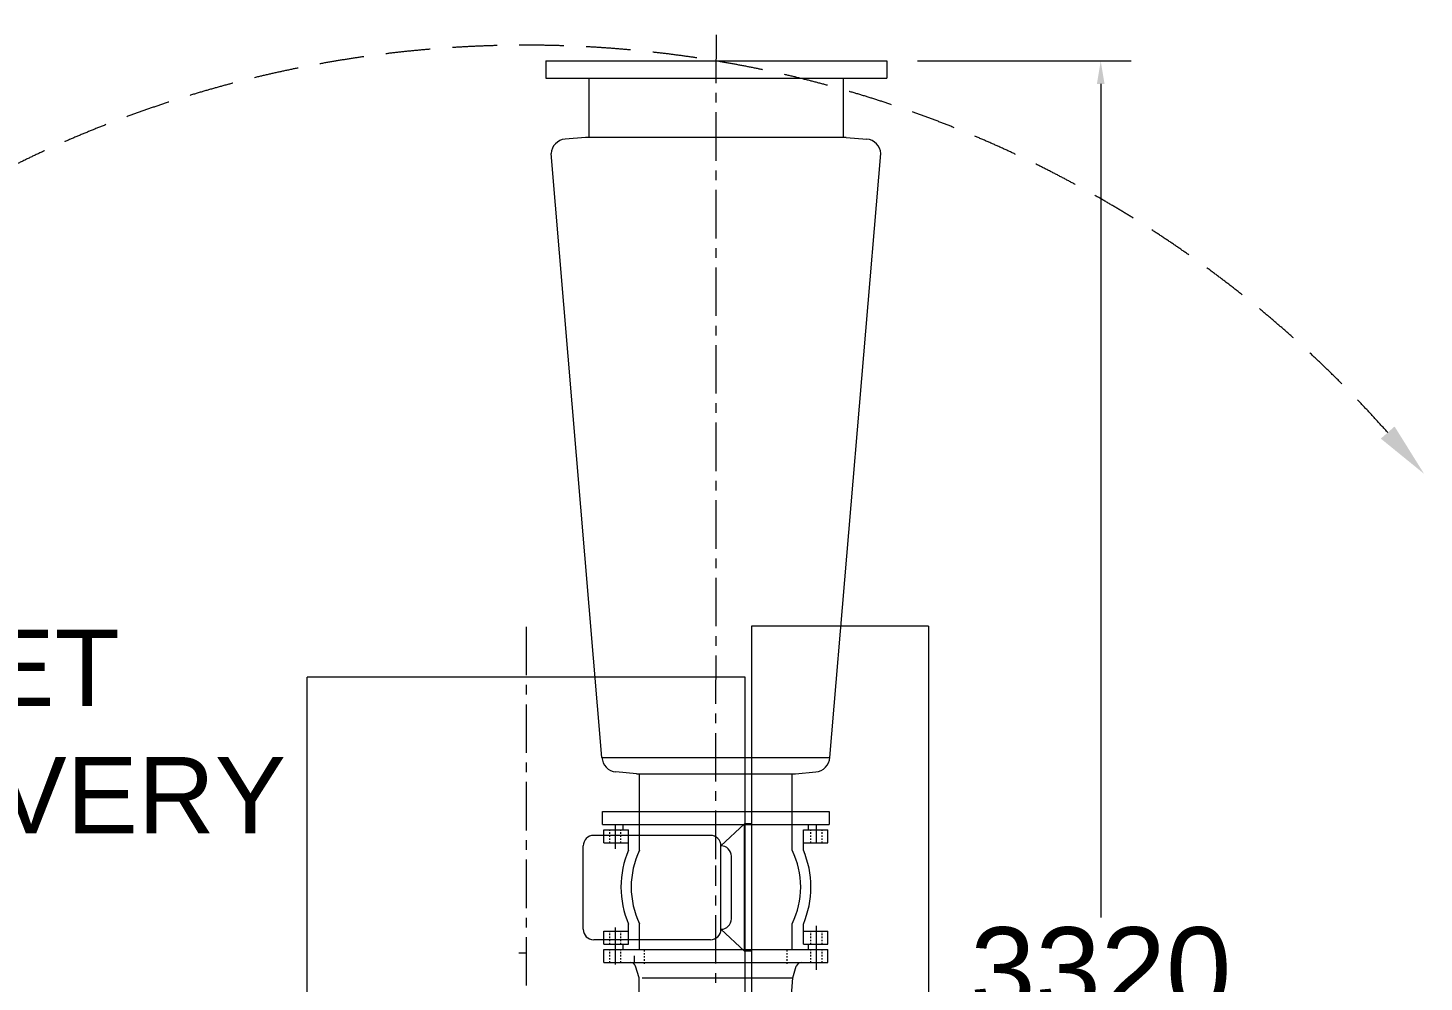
# Model space of a CAD drawing. Header units: millimetres. Extents: x -1 to 671026, y 1 to 511259.
# Drawn here: x 136742 to 206380, y 123091 to 170696 of the extents above; entities that cross this region are included whole.
import ezdxf

# ---------------------------------------------------------------- set-up
doc = ezdxf.new("R2010")
doc.units = ezdxf.units.MM
doc.header["$LTSCALE"] = 25.4
for name, pattern in [('CENTER', [50.8, 31.75, -6.35, 6.35, -6.35]), ('DASHED', [0.75, 0.5, -0.25]), ('EB_DASH', [6, 3, -3]), ('EB_DASHDOT', [39, 30, -3, 3, -3])]:
    doc.linetypes.add(name, pattern=pattern)
doc.layers.get('Defpoints').update_dxf_attribs({"lineweight": 5})
for name, color, linetype, lineweight in [('CAXA0', 7, 'Continuous', 5), ('CAXA1', 5, 'CENTER', 5), ('CAXA2', 6, 'EB_DASH', 5), ('CAXA中心线层', 5, 'CENTER', 5), ('CAXA细实线层', 7, 'Continuous', 5), ('CAXA虚线层', 96, 'EB_DASH', 5)]:
    doc.layers.add(name, color=color, linetype=linetype, lineweight=lineweight)
doc.styles.add('Roman', font='arial.ttf')
doc.styles.get("Standard").update_dxf_attribs({"font": 'arial.ttf'})
doc.dimstyles.new('ISO-25', dxfattribs={"dimscale": 30, "dimtxt": 38.1, "dimasz": 38.1, "dimexe": 50.8, "dimexo": 50.8, "dimgap": 15.875, "dimtad": 1, "dimtih": 1, "dimtoh": 1, "dimdec": 1, "dimlfac": 0.03937, "dimdsep": 46, "dimtxsty": 'Standard', "dimcen": 63.5, "dimclrd": 7, "dimclre": 7, "dimclrt": 7, "dimadec": 0, "dimazin": 0, "dimtfac": 1, "dimtdec": 1, "dimtmove": 0, "dimatfit": 3, "dimfxl": 25.4, "dimlwd": 5, "dimlwe": 5, "dimarcsym": 0})

# ---------------------------------------------------------------- blocks, each defined once
blk = doc.blocks.new('*D26')
at = {"color": 7, "linetype": 'Continuous', "lineweight": 5, "transparency": 16777216}
for p, q in [((181111, 169046), (191776, 169046)), ((190252, 167903), (190252, 126319)), ((190252, 85861), (190252, 121084)), ((181386, 84718), (191776, 84718))]:
    blk.add_line(p, q, dxfattribs=at)
at = {"color": 7, "transparency": 16777216}
for points in [[(190061, 167903), (190442, 167903), (190252, 169046)], [(190061, 85861), (190442, 85861), (190252, 84718)]]:
    blk.add_solid(points, dxfattribs=at)
at = {"layer": 'Defpoints', "color": 0, "transparency": 16777216}
for p in [(179587, 169046), (190252, 169046), (179862, 84718)]:
    blk.add_point(p, dxfattribs=at)
at = {"color": 7, "lineweight": 5, "transparency": 16777216, "insert": (190252, 123702), "char_height": 4191, "attachment_point": 5, "style": 'Roman'}
blk.add_mtext('3320', dxfattribs=at)

msp = doc.modelspace()

# ---------------------------------------------------------------- linework, layer by layer
at = {"color": 7, "lineweight": 5}
for p, q in [((162569.27, 169045.96), (179587.27, 169045.96)), ((162569.27, 169045.96), (162569.27, 168182.36)), ((179587.27, 169045.96), (179587.27, 168182.36)), ((162569.27, 168182.36), (179587.27, 168182.36)), ((164727.81, 165235.96), (164727.81, 168182.36)), ((177427.81, 165235.96), (177427.81, 168177.86)), ((164556.8, 165235.96), (163532.08, 165146.31)), ((177561.6, 165235.96), (164556.8, 165235.96)), ((177561.6, 165235.96), (178586.33, 165146.31)), ((165375.32, 134298.76), (162838.01, 164423.16)), ((176739.05, 134298.76), (179281.74, 164423.16)), ((181662.6, 140851.98), (172833.47, 140851.98)), ((172833.47, 140851.98), (172833.47, 115451.98)), ((181662.6, 140851.98), (181662.6, 115451.98)), ((172518.59, 138311.98), (150674.59, 138311.98)), ((150674.59, 97544.98), (150674.59, 138311.98)), ((172518.59, 97544.98), (172518.59, 138311.98)), ((165375.32, 134298.76), (176739.05, 134298.76)), ((167094.79, 133485.96), (166070.06, 133575.62)), ((167094.79, 133485.96), (175019.59, 133485.96)), ((167247.19, 130945.96), (167247.19, 133485.96)), ((174867.19, 130945.96), (174867.19, 133485.96)), ((175019.59, 133485.96), (176044.32, 133575.62)), ((165405.69, 130945.96), (165405.69, 131606.36)), ((165405.69, 131606.36), (176708.69, 131606.36)), ((165405.69, 130945.96), (176708.69, 130945.96)), ((172477.87, 130981.45), (171307.3, 129889.25)), ((172833.47, 130981.45), (172477.87, 130981.45)), ((172477.87, 124631.45), (172477.87, 130981.45)), ((176708.69, 131606.36), (176708.69, 130945.96)), ((170786.6, 130409.95), (164962.1, 130409.95)), ((164441.4, 125723.65), (164441.4, 129889.25)), ((171307.3, 125723.65), (171307.3, 129889.25)), ((171828, 126244.35), (171828, 129368.55)), ((172477.87, 124631.45), (171307.3, 125723.65)), ((170786.6, 125202.95), (164962.1, 125202.95)), ((172833.47, 124631.45), (172477.87, 124631.45))]:
    msp.add_line(p, q, dxfattribs=at)
at = {"color": 7, "linetype": 'DASHED', "lineweight": 5, "ltscale": 175}
msp.add_arc((161596.59, 112403.98), 57430.11, 41.5652932, 142.6667177, dxfattribs=at)
at = {"color": 7, "lineweight": 5}
for centre, radius, start, end in [((163598.49, 164387.21), 762, 95, 177.2956874), ((178519.92, 164387.21), 762, 2.7043126, 85), ((166136.47, 134334.72), 762, 182.7043126, 265), ((175977.9, 134334.72), 762, 275, 357.2956874), ((164962.1, 129889.25), 520.7, 90, 180), ((170786.6, 129889.25), 520.7, 0, 90), ((171307.3, 129368.55), 520.7, 0, 90), ((171307.3, 126244.35), 520.7, 270, 0), ((164962.1, 125723.65), 520.7, 180, 270), ((170786.6, 125723.65), 520.7, 270, 0)]:
    msp.add_arc(centre, radius, start, end, dxfattribs=at)
at = {"color": 7, "linetype": 'Continuous', "lineweight": 5}
msp.add_solid([(204222.9, 150204.9), (206380.24, 148449.89), (204908.71, 150809.71)], dxfattribs=at)
at = {"layer": 'CAXA0', "color": 7, "lineweight": 5}
for p, q in [((166433.41, 130691.96), (166433.41, 130945.96)), ((166433.41, 130945.96), (175682.78, 130945.96)), ((167248.1, 129666.16), (167248.1, 130945.96)), ((174868.1, 129666.16), (174868.1, 130945.96)), ((175682.78, 130691.96), (175682.78, 130945.96)), ((165470.1, 130031.56), (165470.1, 130691.96)), ((165470.1, 130691.96), (166695.59, 130691.96)), ((166695.59, 129680.72), (166695.59, 130691.96)), ((175420.6, 130691.96), (176646.1, 130691.96)), ((175420.6, 129680.72), (175420.6, 130691.96)), ((176646.1, 130031.56), (176646.1, 130691.96)), ((165470.1, 130031.56), (166695.59, 130031.56)), ((175420.6, 130031.56), (176646.1, 130031.56)), ((165470.1, 125637.36), (166695.59, 125637.36)), ((165470.1, 124976.96), (165470.1, 125637.36)), ((166695.59, 124976.96), (166695.59, 125988.21)), ((167248.1, 124722.96), (167248.1, 126002.77)), ((174868.1, 124722.96), (174868.1, 126002.77)), ((175420.6, 124976.96), (175420.6, 125988.21)), ((175420.6, 125637.36), (176646.1, 125637.36)), ((176646.1, 124976.96), (176646.1, 125637.36)), ((165470.1, 124976.96), (166695.59, 124976.96)), ((165470.1, 124062.56), (165470.1, 124722.96)), ((165470.1, 124722.96), (176646.1, 124722.96)), ((166433.41, 124722.96), (166433.41, 124976.96)), ((175420.6, 124976.96), (176646.1, 124976.96)), ((175682.78, 124722.96), (175682.78, 124976.96)), ((176646.1, 124062.56), (176646.1, 124722.96)), ((165470.1, 124062.56), (176646.1, 124062.56)), ((167229.93, 123300.56), (167049.47, 123883.66)), ((167382.73, 123300.56), (174886.27, 123300.56)), ((174079.73, 112377.78), (174886.27, 123300.56)), ((174886.27, 123300.56), (175066.73, 123883.66))]:
    msp.add_line(p, q, dxfattribs=at)
for centre, radius, start, end in [((171058.1, 127834.46), 4737.1, 157.0614295, 202.9385705), ((171058.1, 127834.46), 4227.43, 154.3236588, 205.6763412), ((171058.1, 127834.46), 4227.43, 334.3236588, 25.6763412), ((171058.1, 127834.46), 4737.1, 337.0614295, 22.9385705), ((166806.82, 123808.56), 254, 17.1967222, 90), ((175309.37, 123808.56), 254, 90, 162.8032778)]:
    msp.add_arc(centre, radius, start, end, dxfattribs=at)
at = {"layer": 'CAXA1', "linetype": 'CENTER', "lineweight": 5, "ltscale": 3}
for p, q in [((171057.19, 129227.99), (171079.14, 170696.27)), ((161596.59, 140818.32), (161596.59, 96552.05)), ((176074.6, 130031.56), (176074.6, 130945.96)), ((166041.6, 129732.52), (166041.6, 130905.96)), ((171058.1, 112403.96), (171058.1, 128911.35)), ((166041.6, 124722.96), (166041.6, 125820.19)), ((176074.6, 124722.96), (176074.6, 125890.03)), ((166041.6, 123962.12), (166041.6, 124871.57)), ((176074.6, 123702.18), (176074.6, 124936.03))]:
    msp.add_line(p, q, dxfattribs=at)
at = {"layer": 'CAXA2', "color": 7, "linetype": 'EB_DASH', "lineweight": 5}
for p, q in [((165762.2, 130031.56), (165762.2, 130691.96)), ((166321, 130031.56), (166321, 130691.96)), ((175795.2, 130031.56), (175795.2, 130691.96)), ((176354, 130031.56), (176354, 130691.96)), ((165762.2, 124976.96), (165762.2, 125637.36)), ((166321, 124976.96), (166321, 125637.36)), ((175795.2, 124976.96), (175795.2, 125637.36)), ((176354, 124976.96), (176354, 125637.36)), ((175795.2, 124062.56), (175795.2, 124729.66)), ((176354, 124062.56), (176354, 124722.96))]:
    msp.add_line(p, q, dxfattribs=at)
at = {"layer": 'CAXA中心线层', "linetype": 'EB_DASHDOT', "lineweight": 5}
for p, q in [((166041.6, 123962.12), (166041.6, 124871.57)), ((176074.6, 123702.18), (176074.6, 124936.03)), ((161596.6, 124532.48), (161228.28, 124532.48))]:
    msp.add_line(p, q, dxfattribs=at)
at = {"layer": 'CAXA细实线层', "color": 7, "linetype": 'Continuous', "lineweight": 5}
for p, q in [((166994.1, 124062.56), (166994.1, 124401.85)), ((167229.93, 121965.79), (167229.93, 123300.56))]:
    msp.add_line(p, q, dxfattribs=at)
at = {"layer": 'CAXA虚线层', "color": 7, "linetype": 'EB_DASH', "lineweight": 5}
for p, q in [((165762.2, 124062.56), (165762.2, 124722.96)), ((166321, 124062.56), (166321, 124722.96)), ((167502.1, 124004.99), (167502.1, 124665.39)), ((174614.1, 124004.99), (174614.1, 124665.39)), ((175795.2, 124062.56), (175795.2, 124729.66)), ((176354, 124062.56), (176354, 124722.96))]:
    msp.add_line(p, q, dxfattribs=at)

# ---------------------------------------------------------------- texts
at = {"color": 7, "lineweight": 5, "insert": (95787.73, 140672.12), "char_height": 3810, "attachment_point": 1, "style": 'Roman'}
msp.add_mtext('BLOWER OUTLET\\PADJUSTABLE EVERY \\P15%%D RADIALLY', dxfattribs=at)

# ---------------------------------------------------------------- dimensions: what is measured, and where the dimension line sits
at = {"color": 7, "lineweight": 5}
dim = msp.add_linear_dim(base=(190251.87, 169045.96), p1=(179861.93, 84717.98), p2=(179587.27, 169045.96), angle=90, dimstyle='ISO-25', override={"dimscale": 30, "dimtxt": 139.7, "dimpost": '\\X', "dimtxsty": 'Roman', "dimtmove": 1}, dxfattribs=at)
dim.commit()
dim.dimension.update_dxf_attribs({"geometry": '*D26', "text_midpoint": (190251.87, 123701.84), "dimtype": 160})

doc.saveas('drawing.dxf')
